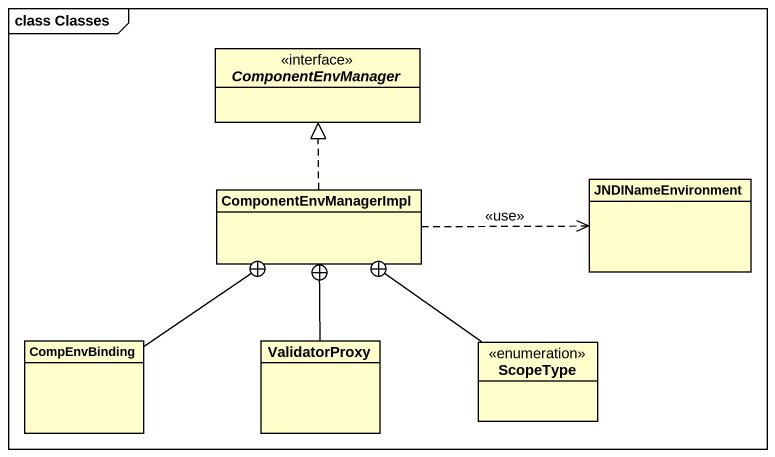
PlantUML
@startuml
mainframe class Classes
hide circle
hide empty members
interface ComponentEnvManager
class ComponentEnvManagerImpl
class JNDINameEnvironment
class CompEnvBinding
class ValidatorProxy
enum ScopeType
ComponentEnvManagerImpl .up.|> ComponentEnvManager
ComponentEnvManagerImpl .right.> JNDINameEnvironment : <<use>>
CompEnvBinding -up-+ ComponentEnvManagerImpl
ValidatorProxy -up-+ ComponentEnvManagerImpl
ScopeType -up-+ ComponentEnvManagerImpl
@enduml
